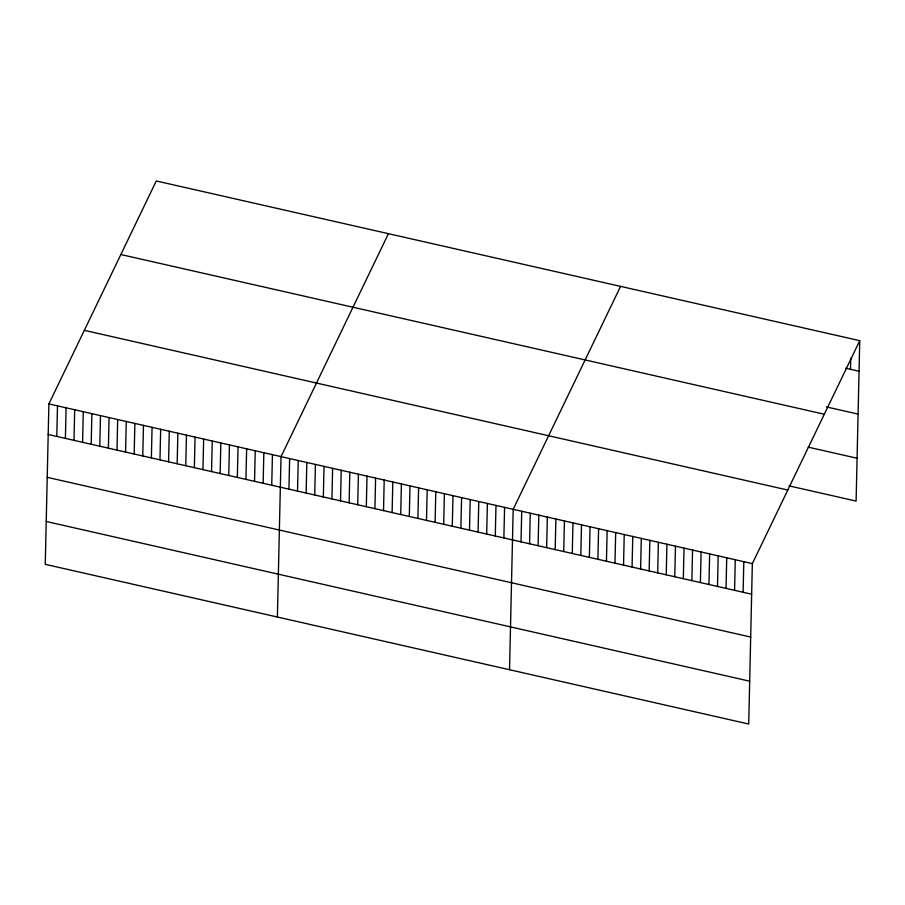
<?xml version="1.0" encoding="UTF-8"?>
<svg xmlns="http://www.w3.org/2000/svg" width="905" height="905" viewBox="0 0 905 905"><rect width="100%" height="100%" fill="white"/><g stroke="black" fill="none" stroke-linecap="round" stroke-linejoin="round"><path stroke-width="1.36" d="M48.893 403.913L45.25 564.324L748.718 724.034L752.349 563.623L859.75 340.676L156.282 180.966L48.893 403.913L752.349 563.623M56.789 436.436L57.49 405.859M65.398 438.393L66.088 407.816M73.995 440.339L74.685 409.761M82.593 442.296L83.283 411.718M91.19 444.242L91.88 413.664M99.788 446.199L100.478 415.621M108.385 448.156L109.075 417.578M116.983 450.102L117.673 419.524M125.58 452.059L126.27 421.481M134.178 454.005L134.868 423.427M142.775 455.962L143.465 425.384M151.373 457.907L152.063 427.33M159.97 459.864L160.66 429.287M168.568 461.822L169.258 431.233M177.165 463.767L177.855 433.19M185.763 465.724L186.453 435.147M194.36 467.67L195.05 437.092M202.958 469.627L203.648 439.049M211.555 471.573L212.245 440.995M220.153 473.53L220.843 442.952M228.75 475.476L229.451 444.898M237.348 477.433L238.049 446.855M245.945 479.39L246.646 448.801M254.543 481.336L255.244 450.758M263.14 483.293L263.841 452.715M271.738 485.238L272.439 454.661M277.394 617.029L281.036 456.618L388.426 233.671M288.933 489.141L289.634 458.564M297.53 491.098L298.231 460.521M306.128 493.044L306.829 462.466M314.725 495.001L315.426 464.423M323.334 496.958L324.024 466.369M331.931 498.904L332.621 468.326M340.529 500.861L341.219 470.283M349.126 502.807L349.816 472.229M357.724 504.764L358.414 474.186M366.321 506.71L367.011 476.132M374.919 508.667L375.609 478.089M383.516 510.612L384.206 480.035M392.114 512.569L392.804 481.992M400.711 514.526L401.401 483.937M409.309 516.472L409.999 485.894M417.906 518.429L418.596 487.852M426.504 520.375L427.194 489.797M435.101 522.332L435.791 491.754M443.699 524.278L444.389 493.7M452.296 526.235L452.986 495.657M460.894 528.181L461.584 497.603M469.491 530.138L470.181 499.56M478.089 532.095L478.779 501.506M486.686 534.041L487.388 503.463M495.284 535.998L495.985 505.42M503.881 537.943L504.583 507.366M509.538 669.734L513.18 509.323L620.57 286.376M521.02 541.835L521.721 511.257M529.561 543.781L530.262 513.203M538.113 545.715L538.803 515.137M546.654 547.661L547.344 517.072M555.195 549.595L555.885 519.018M563.736 551.53L564.426 520.952M572.277 553.475L572.967 522.898M580.818 555.41L581.508 524.832M589.359 557.356L590.049 526.778M597.9 559.29L598.601 528.712M606.441 561.236L607.142 530.647M614.981 563.17L615.683 532.593M623.534 565.105L624.224 534.527M632.075 567.05L632.765 536.473M640.616 568.985L641.306 538.407M649.157 570.931L649.847 540.353M657.697 572.865L658.388 542.287M666.238 574.811L666.928 544.233M674.779 576.745L675.469 546.168M683.32 578.68L684.022 548.102M691.861 580.625L692.563 550.048M700.402 582.56L701.104 551.982M708.954 584.506L709.644 553.928M717.495 586.44L718.185 555.862M726.036 588.386L726.726 557.808M734.577 590.32L735.267 559.743M743.118 592.266L743.808 561.677M850.519 369.308L850.768 358.199M859.75 340.676L856.107 501.087L788.99 485.849M845.632 368.199L859.06 371.254M826.356 406.899L858.087 414.094M120.851 254.531L824.308 414.241M808.267 447.161L857.08 458.247M84.335 330.336L787.791 490.046M48.191 434.49L751.659 594.2M47.23 477.331L750.686 637.052M46.223 521.484L749.691 681.193"/></g></svg>
